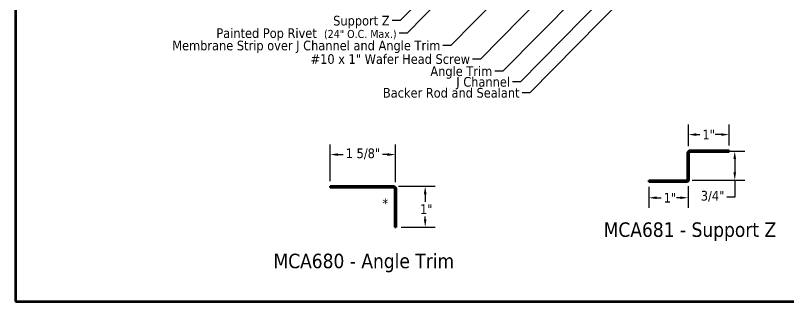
# Model space of a CAD drawing. Header units: inches. Extents: x 0.6 to 33.4, y 0.6 to 21.4.
# Drawn here: x 0.6 to 19.84, y 0.6 to 7.71 of the extents above; entities that cross this region are included whole.
import ezdxf

# ---------------------------------------------------------------- set-up
doc = ezdxf.new("R2010")
doc.units = ezdxf.units.IN
doc.header["$LTSCALE"] = 2
doc.header["$MEASUREMENT"] = 0
for name, color, linetype, lineweight in [('Border (ANSI)', 7, 'Continuous', 70), ('Dimension (ANSI)', 7, 'Continuous', 25), ('Symbol (ANSI)', 7, 'Continuous', 25), ('Visible (ANSI)', 7, 'Continuous', 50)]:
    doc.layers.add(name, color=color, linetype=linetype, lineweight=lineweight)
doc.styles.add('Label Text (ANSI)', font='tahoma.ttf')
doc.styles.add('Note Text (ANSI)', font='tahoma.ttf')
doc.dimstyles.new('Architectural (ANSI)', dxfattribs={"dimscale": 2, "dimtxt": 0.12, "dimasz": 0.098425, "dimexe": 0.125, "dimexo": 0.0625, "dimgap": 0.031496, "dimtad": 0, "dimtih": 1, "dimtoh": 1, "dimdec": 4, "dimrnd": 1e-08, "dimzin": 3, "dimdsep": 46, "dimlunit": 4, "dimtxsty": 'Note Text (ANSI)', "dimcen": 0.09, "dimdle": 0.393701, "dimclrd": 256, "dimclre": 256, "dimclrt": 256, "dimadec": 0, "dimazin": 3, "dimtfac": 1, "dimtofl": 0, "dimtmove": 0, "dimatfit": 3, "dimfxl": 0, "dimfrac": 2, "dimtolj": 1, "dimtzin": 12, "dimlwd": -1, "dimlwe": -1, "dimarcsym": 0})
doc.dimstyles.new('Default (ANSI)$7', dxfattribs={"dimscale": 2, "dimtxt": 0.12, "dimasz": 0.098425, "dimexe": 0.125, "dimexo": 0.0625, "dimgap": 0.031496, "dimtad": 0, "dimtih": 1, "dimtoh": 1, "dimrnd": 1e-08, "dimzin": 4, "dimdsep": 46, "dimtxsty": 'Note Text (ANSI)', "dimcen": 0.09, "dimdle": 0.393701, "dimclrd": 256, "dimclre": 256, "dimclrt": 256, "dimadec": 0, "dimazin": 1, "dimtfac": 1, "dimtofl": 0, "dimtmove": 0, "dimatfit": 3, "dimfxl": 0, "dimtolj": 1, "dimtzin": 4, "dimlwd": -1, "dimlwe": -1, "dimarcsym": 0})

# ---------------------------------------------------------------- blocks, each defined once
blk = doc.blocks.new('Borders ATAS A Border')
at = {"layer": 'Border (ANSI)'}
for p, q in [((0.3, 10.7), (0.3, 0.3)), ((0.3, 0.3), (16.7, 0.3))]:
    blk.add_line(p, q, dxfattribs=at)
blk = doc.blocks.new('*D8')
at = {"layer": 'Defpoints', "color": 0, "transparency": 16777216}
for p in [(18.361, 4.747), (17.347, 4.334), (18.361, 4.353)]:
    blk.add_point(p, dxfattribs=at)
at = {"layer": 'Dimension (ANSI)', "transparency": 16777216}
for p, q in [((17.347, 4.459), (17.347, 4.997)), ((18.361, 4.478), (18.361, 4.997)), ((17.544, 4.747), (17.635, 4.747)), ((18.164, 4.747), (18.018, 4.747))]:
    blk.add_line(p, q, dxfattribs=at)
for points in [[(17.544, 4.78), (17.544, 4.714), (17.347, 4.747)], [(18.164, 4.78), (18.164, 4.714), (18.361, 4.747)]]:
    blk.add_solid(points, dxfattribs=at)
at = {"layer": 'Dimension (ANSI)', "transparency": 16777216, "insert": (17.698, 4.867), "char_height": 0.24, "attachment_point": 1, "style": 'Note Text (ANSI)'}
blk.add_mtext('\\A1;1"', dxfattribs=at)
blk = doc.blocks.new('*D9')
at = {"layer": 'Defpoints', "color": 0, "transparency": 16777216}
for p in [(17.347, 4.334), (18.502, 4.334), (17.319, 3.612)]:
    blk.add_point(p, dxfattribs=at)
at = {"layer": 'Dimension (ANSI)', "transparency": 16777216}
for p, q in [((17.472, 4.334), (18.752, 4.334)), ((18.502, 4.138), (18.502, 3.809)), ((17.444, 3.612), (18.752, 3.612)), ((18.502, 3.612), (18.502, 3.196)), ((18.502, 3.196), (18.305, 3.196))]:
    blk.add_line(p, q, dxfattribs=at)
for points in [[(18.469, 4.138), (18.534, 4.138), (18.502, 4.334)], [(18.469, 3.809), (18.534, 3.809), (18.502, 3.612)]]:
    blk.add_solid(points, dxfattribs=at)
at = {"layer": 'Dimension (ANSI)', "transparency": 16777216, "insert": (17.657, 3.348), "char_height": 0.24, "attachment_point": 1, "style": 'Note Text (ANSI)'}
blk.add_mtext('\\A1;3/4"', dxfattribs=at)
blk = doc.blocks.new('*D10')
at = {"layer": 'Defpoints', "color": 0, "transparency": 16777216}
for p in [(16.361, 3.571), (17.342, 3.59), (16.361, 3.177)]:
    blk.add_point(p, dxfattribs=at)
at = {"layer": 'Dimension (ANSI)', "transparency": 16777216}
for p, q in [((17.342, 3.465), (17.342, 2.927)), ((16.361, 3.446), (16.361, 2.927)), ((16.558, 3.177), (16.671, 3.177)), ((17.145, 3.177), (17.055, 3.177))]:
    blk.add_line(p, q, dxfattribs=at)
for points in [[(16.558, 3.21), (16.558, 3.145), (16.361, 3.177)], [(17.145, 3.21), (17.145, 3.145), (17.342, 3.177)]]:
    blk.add_solid(points, dxfattribs=at)
at = {"layer": 'Dimension (ANSI)', "transparency": 16777216, "insert": (16.734, 3.298), "char_height": 0.24, "attachment_point": 1, "style": 'Note Text (ANSI)'}
blk.add_mtext('\\A1;1"', dxfattribs=at)
blk = doc.blocks.new('*D14')
at = {"layer": 'Defpoints', "color": 0, "transparency": 16777216}
for p in [(10.055, 4.25), (8.433, 3.463), (10.055, 3.444)]:
    blk.add_point(p, dxfattribs=at)
at = {"layer": 'Dimension (ANSI)', "transparency": 16777216}
for p, q in [((8.433, 3.588), (8.433, 4.5)), ((10.055, 3.569), (10.055, 4.5)), ((8.63, 4.25), (8.757, 4.25)), ((9.858, 4.25), (9.731, 4.25))]:
    blk.add_line(p, q, dxfattribs=at)
for points in [[(8.63, 4.283), (8.63, 4.217), (8.433, 4.25)], [(9.858, 4.283), (9.858, 4.217), (10.055, 4.25)]]:
    blk.add_solid(points, dxfattribs=at)
at = {"layer": 'Dimension (ANSI)', "transparency": 16777216, "insert": (8.82, 4.402), "char_height": 0.24, "attachment_point": 1, "style": 'Note Text (ANSI)'}
blk.add_mtext('\\A1;1 5/8"', dxfattribs=at)
blk = doc.blocks.new('*D16')
at = {"layer": 'Defpoints', "color": 0, "transparency": 16777216}
for p in [(10.01, 3.463), (10.074, 2.447), (10.797, 2.447)]:
    blk.add_point(p, dxfattribs=at)
at = {"layer": 'Dimension (ANSI)', "transparency": 16777216}
for p, q in [((10.135, 3.463), (11.047, 3.463)), ((10.797, 3.266), (10.797, 3.078)), ((10.797, 2.644), (10.797, 2.712)), ((10.199, 2.447), (11.047, 2.447))]:
    blk.add_line(p, q, dxfattribs=at)
for points in [[(10.764, 3.266), (10.83, 3.266), (10.797, 3.463)], [(10.764, 2.644), (10.83, 2.644), (10.797, 2.447)]]:
    blk.add_solid(points, dxfattribs=at)
at = {"layer": 'Dimension (ANSI)', "transparency": 16777216, "insert": (10.668, 3.015), "char_height": 0.24, "attachment_point": 1, "style": 'Note Text (ANSI)'}
blk.add_mtext('\\A1;1"', dxfattribs=at)

msp = doc.modelspace()

# ---------------------------------------------------------------- linework, layer by layer
at = {"layer": 'Visible (ANSI)', "color": 1, "true_color": 0xff0000}
for p, q in [((17.32866, 4.28913), (17.32866, 3.63513)), ((17.36066, 3.63513), (17.36066, 4.28913)), ((18.36066, 4.35313), (17.39266, 4.35313)), ((17.39266, 4.32113), (18.36066, 4.32113)), ((18.36066, 4.32113), (18.36066, 4.35313)), ((17.29666, 3.60313), (16.36066, 3.60313)), ((16.36066, 3.57113), (16.36066, 3.60313)), ((16.36066, 3.57113), (17.29666, 3.57113)), ((10.00971, 3.46276), (8.43271, 3.46276)), ((8.43271, 3.46276), (8.43271, 3.43076)), ((8.43271, 3.43076), (10.00971, 3.43076)), ((10.04171, 3.39876), (10.04171, 2.44676)), ((10.07371, 2.44676), (10.07371, 3.39876)), ((10.07371, 2.44676), (10.04171, 2.44676))]:
    msp.add_line(p, q, dxfattribs=at)
for centre, radius, start, end in [((17.39266, 4.28913), 0.064, 90, 180), ((17.39266, 4.28913), 0.032, 90, 180), ((17.29666, 3.63513), 0.064, 270, 0), ((17.29666, 3.63513), 0.032, 270, 0), ((10.00971, 3.39876), 0.064, 0, 90), ((10.00971, 3.39876), 0.032, 0, 90)]:
    msp.add_arc(centre, radius, start, end, dxfattribs=at)

# ---------------------------------------------------------------- block references
at = {"xscale": 2, "yscale": 2, "zscale": 2}
msp.add_blockref('Borders ATAS A Border', (0, 0), dxfattribs=at)

# ---------------------------------------------------------------- texts
at = {"layer": 'Symbol (ANSI)', "char_height": 0.24, "attachment_point": 3, "style": 'Note Text (ANSI)'}
for s, insert, width in [('{Support Z}', (9.91076, 7.69748), 1.4289141), ('{Painted Pop Rivet  \\fTahoma|b0|i0;\\H0.2000;(24" O.C. Max.)}', (10.08511, 7.38703), 4.661329), ('{Membrane Strip over J Channel and Angle Trim}', (11.17489, 7.08023), 6.8942626), ('{#10 x 1" Wafer Head Screw }', (11.91239, 6.74397), 4.1893032), ('{Angle Trim}', (12.4656, 6.44158), 1.5810048), ('{J Channel }', (12.908, 6.17757), 1.5162398), ('{Backer Rod and Sealant}', (13.14526, 5.90564), 3.4663857)]:
    msp.add_mtext(s, dxfattribs=dict(at, insert=insert, width=width))
at = {"layer": 'Symbol (ANSI)'}
for s, insert, char_height, attachment_point, style in [('*', (9.73305, 3.15611), 0.24, 1, 'Note Text (ANSI)'), ('MCA681 - Support Z', (15.23907, 2.10282), 0.36, 7, 'Label Text (ANSI)'), ('MCA680 - Angle Trim', (7.0211, 1.32454), 0.36, 7, 'Label Text (ANSI)')]:
    msp.add_mtext(s, dxfattribs=dict(at, insert=insert, char_height=char_height, attachment_point=attachment_point, style=style))

# ---------------------------------------------------------------- dimensions: what is measured, and where the dimension line sits
at = {"layer": 'Dimension (ANSI)'}
for base, p1, p2, angle, override, picture, middle in [((18.36066, 4.74683), (17.3474, 4.33438), (18.36066, 4.35313), 180, {"dimtih": 0, "dimtoh": 0, "dimdec": 4, "dimlfac": 1, "dimtp": 0, "dimtm": 0, "dimtdec": 2, "dimatfit": 1}, '*D8', (17.82651, 4.74683)), ((10.054962, 4.25016), (8.432707, 3.462759), (10.054962, 3.444013), 180, {"dimtih": 0, "dimtoh": 0, "dimdec": 4, "dimlfac": 1, "dimtp": 0, "dimtm": 0, "dimtdec": 2, "dimatfit": 1}, '*D14', (9.243835, 4.25016)), ((18.50159, 4.33438), (17.31928, 3.6125), (17.3474, 4.33438), 90, {"dimdec": 4, "dimlfac": 1, "dimtp": 0, "dimtm": 0, "dimtdec": 2, "dimatfit": 2}, '*D9', (17.94921, 3.19641)), ((16.360657, 3.177426), (17.341912, 3.589872), (16.360657, 3.571126), 180, {"dimtih": 0, "dimtoh": 0, "dimdec": 4, "dimlfac": 1, "dimtp": 0, "dimtm": 0, "dimtdec": 2, "dimatfit": 1}, '*D10', (16.862805, 3.177426)), ((10.79711, 2.44676), (10.00971, 3.46276), (10.07371, 2.44676), 90, {"dimdec": 4, "dimlfac": 1, "dimtp": 0, "dimtm": 0, "dimtdec": 2, "dimatfit": 1}, '*D16', (10.79711, 2.89494))]:
    dim = msp.add_linear_dim(base=base, p1=p1, p2=p2, angle=angle, dimstyle='Architectural (ANSI)', override=override, dxfattribs=at)
    dim.commit()
    dim.dimension.update_dxf_attribs({"geometry": picture, "text_midpoint": middle, "dimtype": 160})

# ---------------------------------------------------------------- leaders
at = {"layer": 'Symbol (ANSI)', "annotation_type": 0, "has_hookline": 1, "hookline_direction": 1}
for points, text_width in [([(15.84432, 11.43281), (11.43473, 6.96023), (11.23788, 6.96023)], 6.85072), ([(16.78608, 11.30081), (12.17223, 6.62397), (11.97538, 6.62397)], 4.05985), ([(17.70158, 11.33829), (12.72544, 6.32158), (12.52859, 6.32158)], 1.56056), ([(13.43674, 10.42181), (10.34495, 7.26703), (10.1481, 7.26703)], 4.62318), ([(13.06394, 10.53381), (10.1706, 7.57748), (9.97375, 7.57748)], 1.40954), ([(17.91058, 10.35411), (13.4051, 5.78564), (13.20825, 5.78564)], 3.44236), ([(17.38708, 10.33981), (13.16784, 6.05757), (12.97099, 6.05757)], 1.38955)]:
    msp.add_leader(points, dimstyle='Default (ANSI)$7', override={"dimtad": 0}, dxfattribs=dict(at, text_width=text_width))

doc.saveas('drawing.dxf')
